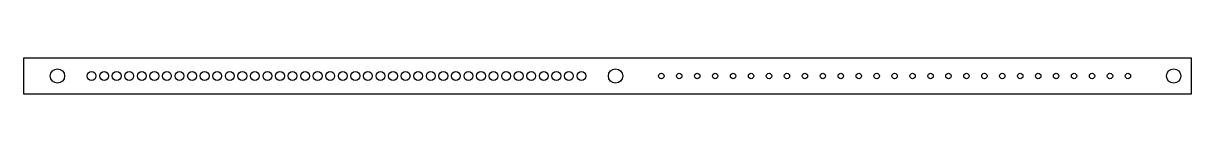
# Model space of a CAD drawing. Header units: inches. Extents: x 0 to 651, y 0 to 20.
import ezdxf

# ---------------------------------------------------------------- set-up
doc = ezdxf.new("R2010")
doc.units = ezdxf.units.IN
doc.header["$MEASUREMENT"] = 0

msp = doc.modelspace()

# ---------------------------------------------------------------- linework, layer by layer
msp.add_lwpolyline([(0, 0), (651, 0), (651, 20), (0, 20)], close=True)
for centre, radius in [((19, 10), 4), ((330, 10), 4), ((641, 10), 4), ((38, 10), 2.45), ((45, 10), 2.45), ((52, 10), 2.45), ((59, 10), 2.45), ((66, 10), 2.45), ((73, 10), 2.45), ((80, 10), 2.45), ((87, 10), 2.45), ((94, 10), 2.45), ((101, 10), 2.45), ((108, 10), 2.45), ((115, 10), 2.45), ((122, 10), 2.45), ((129, 10), 2.45), ((136, 10), 2.45), ((143, 10), 2.45), ((150, 10), 2.45), ((157, 10), 2.45), ((164, 10), 2.45), ((171, 10), 2.45), ((178, 10), 2.45), ((185, 10), 2.45), ((192, 10), 2.45), ((199, 10), 2.45), ((206, 10), 2.45), ((213, 10), 2.45), ((220, 10), 2.45), ((227, 10), 2.45), ((234, 10), 2.45), ((241, 10), 2.45), ((248, 10), 2.45), ((255, 10), 2.45), ((262, 10), 2.45), ((269, 10), 2.45), ((276, 10), 2.45), ((283, 10), 2.45), ((290, 10), 2.45), ((297, 10), 2.45), ((304, 10), 2.45), ((311, 10), 2.45), ((355.5, 10), 1.5), ((365.5, 10), 1.5), ((375.5, 10), 1.5), ((385.5, 10), 1.5), ((395.5, 10), 1.5), ((405.5, 10), 1.5), ((415.5, 10), 1.5), ((415.5, 10), 1.5), ((425.5, 10), 1.5), ((425.5, 10), 1.5), ((435.5, 10), 1.5), ((445.5, 10), 1.5), ((455.5, 10), 1.5), ((465.5, 10), 1.5), ((475.5, 10), 1.5), ((485.5, 10), 1.5), ((495.5, 10), 1.5), ((495.5, 10), 1.5), ((505.5, 10), 1.5), ((505.5, 10), 1.5), ((515.5, 10), 1.5), ((525.5, 10), 1.5), ((535.5, 10), 1.5), ((545.5, 10), 1.5), ((555.5, 10), 1.5), ((565.5, 10), 1.5), ((575.5, 10), 1.5), ((575.5, 10), 1.5), ((585.5, 10), 1.5), ((585.5, 10), 1.5), ((595.5, 10), 1.5), ((605.5, 10), 1.5), ((615.5, 10), 1.5)]:
    msp.add_circle(centre, radius)

doc.saveas('drawing.dxf')
